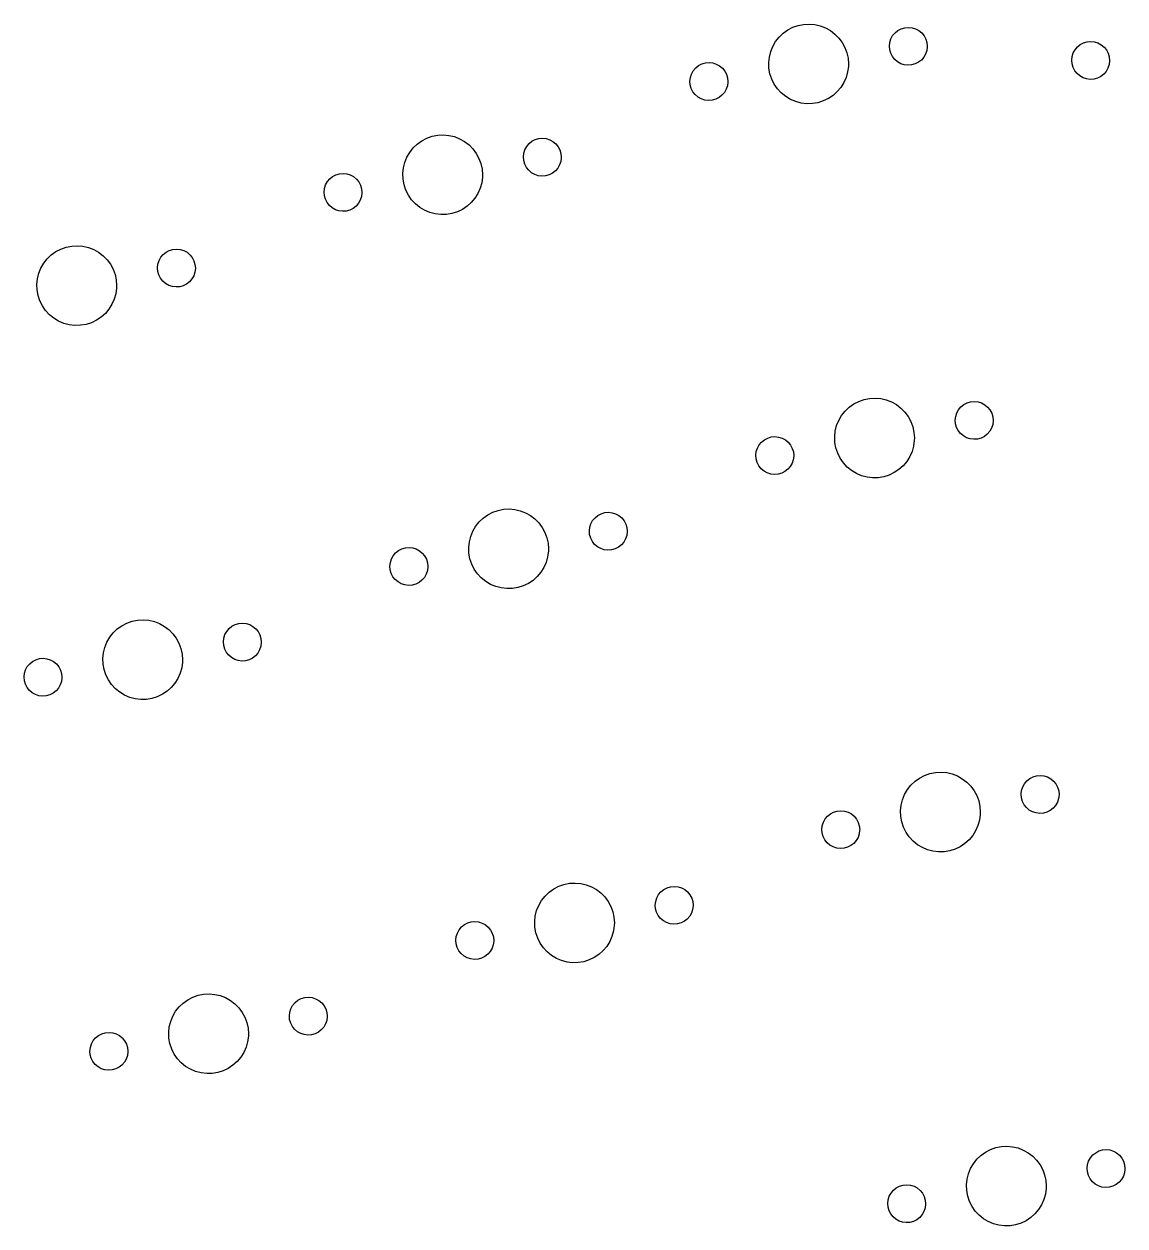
# Model space of a CAD drawing. Extents: x -68 to 324, y -171 to -29.
# Drawn here: x 204.9 to 260.2, y -106.5 to -46.2 of the extents above; entities that cross this region are included whole.
import ezdxf

# ---------------------------------------------------------------- set-up
doc = ezdxf.new("R2010")
doc.units = 0
doc.layers.add('BLACK', color=7, linetype='CONTINUOUS')

msp = doc.modelspace()

# ---------------------------------------------------------------- linework, layer by layer
at = {"layer": 'BLACK', "linetype": 'CONTINUOUS'}
for p, q in [((243.249, -46.5417), (243.5, -46.4115)), ((243.5, -46.4115), (243.767, -46.3179)), ((243.767, -46.3179), (244.044, -46.2628)), ((244.044, -46.2628), (244.326, -46.2472)), ((244.326, -46.2472), (244.607, -46.2716)), ((244.607, -46.2716), (244.882, -46.3354)), ((244.882, -46.3354), (245.146, -46.4373)), ((249.119, -46.4317), (249.304, -46.4149)), ((249.304, -46.4149), (249.488, -46.4343)), ((242.64, -47.1228), (242.815, -46.901)), ((242.815, -46.901), (243.02, -46.706)), ((243.02, -46.706), (243.249, -46.5417)), ((245.146, -46.4373), (245.392, -46.5754)), ((245.392, -46.5754), (245.617, -46.7468)), ((245.617, -46.7468), (245.815, -46.9481)), ((245.815, -46.9481), (245.983, -47.1753)), ((248.368, -47.1673), (248.424, -46.9906)), ((248.424, -46.9906), (248.513, -46.8281)), ((248.513, -46.8281), (248.632, -46.6861)), ((248.632, -46.6861), (248.777, -46.5699)), ((248.777, -46.5699), (248.941, -46.484)), ((248.941, -46.484), (249.119, -46.4317)), ((249.488, -46.4343), (249.665, -46.4891)), ((249.665, -46.4891), (249.828, -46.5773)), ((249.828, -46.5773), (249.971, -46.6955)), ((249.971, -46.6955), (250.088, -46.8391)), ((250.088, -46.8391), (250.175, -47.0028)), ((250.175, -47.0028), (250.229, -47.1803)), ((242.392, -47.629), (242.498, -47.3671)), ((242.498, -47.3671), (242.64, -47.1228)), ((245.983, -47.1753), (246.117, -47.424)), ((246.117, -47.424), (246.215, -47.689)), ((248.347, -47.3516), (248.368, -47.1673)), ((248.363, -47.5364), (248.347, -47.3516)), ((248.414, -47.7146), (248.363, -47.5364)), ((250.224, -47.5753), (250.165, -47.7513)), ((250.247, -47.3914), (250.224, -47.5753)), ((250.229, -47.1803), (250.247, -47.3649)), ((250.247, -47.3649), (250.247, -47.3914)), ((257.576, -47.6982), (257.665, -47.5357)), ((257.665, -47.5357), (257.784, -47.3937)), ((257.784, -47.3937), (257.929, -47.2775)), ((257.929, -47.2775), (258.093, -47.1916)), ((258.093, -47.1916), (258.271, -47.1392)), ((258.271, -47.1392), (258.456, -47.1224)), ((258.456, -47.1224), (258.64, -47.1418)), ((258.64, -47.1418), (258.817, -47.1966)), ((258.817, -47.1966), (258.98, -47.2848)), ((258.98, -47.2848), (259.123, -47.403)), ((259.123, -47.403), (259.24, -47.5467)), ((259.24, -47.5467), (259.327, -47.7104)), ((238.936, -48.2483), (239.114, -48.196)), ((239.114, -48.196), (239.298, -48.1792)), ((239.298, -48.1792), (239.483, -48.1985)), ((239.483, -48.1985), (239.66, -48.2534)), ((242.295, -48.1842), (242.324, -47.9031)), ((242.306, -48.4665), (242.295, -48.1842)), ((242.324, -47.9031), (242.392, -47.629)), ((246.215, -47.689), (246.274, -47.9652)), ((246.274, -47.9652), (246.294, -48.247)), ((248.499, -47.8795), (248.414, -47.7146)), ((248.614, -48.0248), (248.499, -47.8795)), ((248.755, -48.145), (248.614, -48.0248)), ((248.917, -48.2354), (248.755, -48.145)), ((249.806, -48.167), (249.641, -48.2506)), ((249.952, -48.0528), (249.806, -48.167)), ((250.073, -47.9125), (249.952, -48.0528)), ((250.165, -47.7513), (250.073, -47.9125)), ((257.499, -48.0591), (257.52, -47.8749)), ((257.515, -48.2439), (257.499, -48.0591)), ((257.52, -47.8749), (257.576, -47.6982)), ((259.327, -47.7104), (259.381, -47.8879)), ((259.399, -48.0989), (259.375, -48.2829)), ((259.381, -47.8879), (259.399, -48.0724)), ((259.399, -48.0724), (259.399, -48.0989)), ((238.362, -48.9316), (238.418, -48.7549)), ((238.418, -48.7549), (238.508, -48.5924)), ((238.508, -48.5924), (238.627, -48.4504)), ((238.627, -48.4504), (238.771, -48.3342)), ((238.771, -48.3342), (238.936, -48.2483)), ((239.66, -48.2534), (239.823, -48.3415)), ((239.823, -48.3415), (239.966, -48.4597)), ((239.966, -48.4597), (240.083, -48.6034)), ((240.083, -48.6034), (240.17, -48.7671)), ((240.17, -48.7671), (240.223, -48.9446)), ((242.357, -48.7444), (242.306, -48.4665)), ((242.447, -49.0124), (242.357, -48.7444)), ((246.253, -48.6526), (246.176, -48.9245)), ((246.29, -48.3726), (246.253, -48.6526)), ((246.294, -48.247), (246.29, -48.3726)), ((249.093, -48.2927), (248.917, -48.2354)), ((249.277, -48.3147), (249.093, -48.2927)), ((249.462, -48.3004), (249.277, -48.3147)), ((249.641, -48.2506), (249.462, -48.3004)), ((257.566, -48.4221), (257.515, -48.2439)), ((257.651, -48.587), (257.566, -48.4221)), ((257.766, -48.7323), (257.651, -48.587)), ((257.907, -48.8525), (257.766, -48.7323)), ((259.104, -48.7604), (258.958, -48.8745)), ((259.225, -48.62), (259.104, -48.7604)), ((259.317, -48.4588), (259.225, -48.62)), ((259.375, -48.2829), (259.317, -48.4588)), ((238.342, -49.1159), (238.362, -48.9316)), ((238.357, -49.3006), (238.342, -49.1159)), ((238.408, -49.4788), (238.357, -49.3006)), ((240.218, -49.3396), (240.159, -49.5155)), ((240.241, -49.1557), (240.218, -49.3396)), ((240.223, -48.9446), (240.242, -49.1291)), ((240.242, -49.1291), (240.241, -49.1557)), ((242.573, -49.2651), (242.447, -49.0124)), ((242.733, -49.4975), (242.573, -49.2651)), ((245.912, -49.4226), (245.731, -49.6388)), ((246.062, -49.1829), (245.912, -49.4226)), ((246.176, -48.9245), (246.062, -49.1829)), ((258.069, -48.9429), (257.907, -48.8525)), ((258.245, -49.0002), (258.069, -48.9429)), ((258.429, -49.0222), (258.245, -49.0002)), ((258.614, -49.008), (258.429, -49.0222)), ((258.793, -48.9581), (258.614, -49.008)), ((258.958, -48.8745), (258.793, -48.9581)), ((238.493, -49.6438), (238.408, -49.4788)), ((238.608, -49.7891), (238.493, -49.6438)), ((238.749, -49.9092), (238.608, -49.7891)), ((238.911, -49.9997), (238.749, -49.9092)), ((239.088, -50.057), (238.911, -49.9997)), ((239.635, -50.0148), (239.456, -50.0647)), ((239.801, -49.9312), (239.635, -50.0148)), ((239.947, -49.8171), (239.801, -49.9312)), ((240.068, -49.6767), (239.947, -49.8171)), ((240.159, -49.5155), (240.068, -49.6767)), ((242.925, -49.7049), (242.733, -49.4975)), ((243.144, -49.8833), (242.925, -49.7049)), ((243.386, -50.029), (243.144, -49.8833)), ((243.647, -50.1392), (243.386, -50.029)), ((245.285, -49.9843), (245.031, -50.1065)), ((245.52, -49.8273), (245.285, -49.9843)), ((245.731, -49.6388), (245.52, -49.8273)), ((239.272, -50.0789), (239.088, -50.057)), ((239.456, -50.0647), (239.272, -50.0789)), ((243.92, -50.2116), (243.647, -50.1392)), ((244.2, -50.2448), (243.92, -50.2116)), ((244.483, -50.2381), (244.2, -50.2448)), ((244.761, -50.1917), (244.483, -50.2381)), ((245.031, -50.1065), (244.761, -50.1917)), ((225.403, -51.8772), (225.68, -51.822)), ((225.68, -51.822), (225.962, -51.8065)), ((225.962, -51.8065), (226.244, -51.8309)), ((226.244, -51.8309), (226.519, -51.8947)), ((224.451, -52.4602), (224.656, -52.2652)), ((224.656, -52.2652), (224.886, -52.101)), ((224.886, -52.101), (225.136, -51.9708)), ((225.136, -51.9708), (225.403, -51.8772)), ((226.519, -51.8947), (226.782, -51.9966)), ((226.782, -51.9966), (227.029, -52.1347)), ((227.029, -52.1347), (227.253, -52.306)), ((227.253, -52.306), (227.452, -52.5074)), ((230.06, -52.5499), (230.15, -52.3874)), ((230.15, -52.3874), (230.269, -52.2454)), ((230.269, -52.2454), (230.413, -52.1292)), ((230.413, -52.1292), (230.578, -52.0433)), ((230.578, -52.0433), (230.756, -51.991)), ((230.756, -51.991), (230.94, -51.9742)), ((230.94, -51.9742), (231.125, -51.9935)), ((231.125, -51.9935), (231.302, -52.0484)), ((231.302, -52.0484), (231.465, -52.1365)), ((231.465, -52.1365), (231.608, -52.2547)), ((231.608, -52.2547), (231.725, -52.3984)), ((231.725, -52.3984), (231.812, -52.5621)), ((224.029, -53.1882), (224.135, -52.9264)), ((224.135, -52.9264), (224.277, -52.6821)), ((224.277, -52.6821), (224.451, -52.4602)), ((227.452, -52.5074), (227.619, -52.7346)), ((227.619, -52.7346), (227.754, -52.9832)), ((227.754, -52.9832), (227.851, -53.2483)), ((229.984, -52.9109), (230.004, -52.7266)), ((229.999, -53.0956), (229.984, -52.9109)), ((230.004, -52.7266), (230.06, -52.5499)), ((231.812, -52.5621), (231.865, -52.7396)), ((231.883, -52.9507), (231.86, -53.1346)), ((231.865, -52.7396), (231.884, -52.9241)), ((231.884, -52.9241), (231.883, -52.9507)), ((223.932, -53.7434), (223.961, -53.4624)), ((223.961, -53.4624), (224.029, -53.1882)), ((227.851, -53.2483), (227.911, -53.5245)), ((227.911, -53.5245), (227.931, -53.8063)), ((230.05, -53.2739), (229.999, -53.0956)), ((230.135, -53.4388), (230.05, -53.2739)), ((230.25, -53.5841), (230.135, -53.4388)), ((230.391, -53.7042), (230.25, -53.5841)), ((231.589, -53.6121), (231.443, -53.7262)), ((231.71, -53.4717), (231.589, -53.6121)), ((231.801, -53.3105), (231.71, -53.4717)), ((231.86, -53.1346), (231.801, -53.3105)), ((220.055, -54.3142), (220.144, -54.1517)), ((220.144, -54.1517), (220.263, -54.0097)), ((220.263, -54.0097), (220.408, -53.8935)), ((220.408, -53.8935), (220.572, -53.8076)), ((220.572, -53.8076), (220.75, -53.7552)), ((220.75, -53.7552), (220.935, -53.7384)), ((220.935, -53.7384), (221.119, -53.7578)), ((221.119, -53.7578), (221.296, -53.8126)), ((221.296, -53.8126), (221.459, -53.9008)), ((221.459, -53.9008), (221.602, -54.019)), ((221.602, -54.019), (221.719, -54.1627)), ((221.719, -54.1627), (221.806, -54.3264)), ((223.943, -54.0257), (223.932, -53.7434)), ((223.994, -54.3036), (223.943, -54.0257)), ((227.889, -54.2118), (227.812, -54.4837)), ((227.927, -53.9318), (227.889, -54.2118)), ((227.931, -53.8063), (227.927, -53.9318)), ((230.553, -53.7947), (230.391, -53.7042)), ((230.73, -53.852), (230.553, -53.7947)), ((230.914, -53.8739), (230.73, -53.852)), ((231.099, -53.8597), (230.914, -53.8739)), ((231.277, -53.8098), (231.099, -53.8597)), ((231.443, -53.7262), (231.277, -53.8098)), ((219.978, -54.6751), (219.999, -54.4909)), ((219.994, -54.8599), (219.978, -54.6751)), ((219.999, -54.4909), (220.055, -54.3142)), ((221.806, -54.3264), (221.86, -54.5039)), ((221.878, -54.7149), (221.854, -54.8989)), ((221.86, -54.5039), (221.878, -54.6884)), ((221.878, -54.6884), (221.878, -54.7149)), ((224.083, -54.5716), (223.994, -54.3036)), ((224.209, -54.8243), (224.083, -54.5716)), ((224.37, -55.0568), (224.209, -54.8243)), ((227.698, -54.7421), (227.549, -54.9818)), ((227.812, -54.4837), (227.698, -54.7421)), ((220.045, -55.0381), (219.994, -54.8599)), ((220.129, -55.203), (220.045, -55.0381)), ((220.245, -55.3483), (220.129, -55.203)), ((220.386, -55.4685), (220.245, -55.3483)), ((221.583, -55.3764), (221.437, -55.4905)), ((221.704, -55.236), (221.583, -55.3764)), ((221.796, -55.0748), (221.704, -55.236)), ((221.854, -54.8989), (221.796, -55.0748)), ((224.562, -55.2642), (224.37, -55.0568)), ((224.781, -55.4426), (224.562, -55.2642)), ((225.023, -55.5883), (224.781, -55.4426)), ((227.157, -55.3866), (226.922, -55.5435)), ((227.367, -55.1981), (227.157, -55.3866)), ((227.549, -54.9818), (227.367, -55.1981)), ((220.548, -55.5589), (220.386, -55.4685)), ((220.724, -55.6162), (220.548, -55.5589)), ((220.908, -55.6382), (220.724, -55.6162)), ((221.093, -55.624), (220.908, -55.6382)), ((221.271, -55.5741), (221.093, -55.624)), ((221.437, -55.4905), (221.271, -55.5741)), ((225.283, -55.6984), (225.023, -55.5883)), ((225.556, -55.7708), (225.283, -55.6984)), ((225.837, -55.804), (225.556, -55.7708)), ((226.119, -55.7974), (225.837, -55.804)), ((226.398, -55.751), (226.119, -55.7974)), ((226.667, -55.6658), (226.398, -55.751)), ((226.922, -55.5435), (226.667, -55.6658)), ((206.088, -58.0195), (206.292, -57.8245)), ((206.292, -57.8245), (206.522, -57.6603)), ((206.522, -57.6603), (206.773, -57.53)), ((206.773, -57.53), (207.039, -57.4364)), ((207.039, -57.4364), (207.316, -57.3813)), ((207.316, -57.3813), (207.599, -57.3658)), ((207.599, -57.3658), (207.88, -57.3902)), ((207.88, -57.3902), (208.155, -57.4539)), ((208.155, -57.4539), (208.419, -57.5559)), ((208.419, -57.5559), (208.665, -57.6939)), ((208.665, -57.6939), (208.89, -57.8653)), ((208.89, -57.8653), (209.088, -58.0666)), ((211.786, -57.9467), (211.905, -57.8047)), ((211.905, -57.8047), (212.05, -57.6885)), ((212.05, -57.6885), (212.214, -57.6026)), ((212.214, -57.6026), (212.392, -57.5502)), ((212.392, -57.5502), (212.577, -57.5334)), ((212.577, -57.5334), (212.761, -57.5528)), ((212.761, -57.5528), (212.938, -57.6076)), ((212.938, -57.6076), (213.101, -57.6958)), ((213.101, -57.6958), (213.244, -57.814)), ((213.244, -57.814), (213.361, -57.9577)), ((205.771, -58.4857), (205.913, -58.2414)), ((205.913, -58.2414), (206.088, -58.0195)), ((209.088, -58.0666), (209.256, -58.2939)), ((209.256, -58.2939), (209.39, -58.5425)), ((211.62, -58.4701), (211.641, -58.2859)), ((211.636, -58.6549), (211.62, -58.4701)), ((211.641, -58.2859), (211.697, -58.1092)), ((211.697, -58.1092), (211.786, -57.9467)), ((213.361, -57.9577), (213.448, -58.1214)), ((213.448, -58.1214), (213.502, -58.2989)), ((213.502, -58.2989), (213.52, -58.4834)), ((205.568, -59.3027), (205.597, -59.0217)), ((205.597, -59.0217), (205.665, -58.7475)), ((205.665, -58.7475), (205.771, -58.4857)), ((209.39, -58.5425), (209.488, -58.8076)), ((209.488, -58.8076), (209.547, -59.0837)), ((211.687, -58.8331), (211.636, -58.6549)), ((211.771, -58.998), (211.687, -58.8331)), ((211.887, -59.1433), (211.771, -58.998)), ((213.346, -59.031), (213.225, -59.1714)), ((213.438, -58.8698), (213.346, -59.031)), ((213.496, -58.6939), (213.438, -58.8698)), ((213.52, -58.5099), (213.496, -58.6939)), ((213.52, -58.4834), (213.52, -58.5099)), ((205.579, -59.585), (205.568, -59.3027)), ((205.63, -59.8629), (205.579, -59.585)), ((209.563, -59.4911), (209.526, -59.7711)), ((209.547, -59.0837), (209.567, -59.3655)), ((209.567, -59.3655), (209.563, -59.4911)), ((212.028, -59.2635), (211.887, -59.1433)), ((212.19, -59.3539), (212.028, -59.2635)), ((212.366, -59.4112), (212.19, -59.3539)), ((212.55, -59.4332), (212.366, -59.4112)), ((212.735, -59.419), (212.55, -59.4332)), ((212.913, -59.3691), (212.735, -59.419)), ((213.079, -59.2855), (212.913, -59.3691)), ((213.225, -59.1714), (213.079, -59.2855)), ((205.719, -60.1309), (205.63, -59.8629)), ((205.846, -60.3836), (205.719, -60.1309)), ((209.449, -60.043), (209.335, -60.3014)), ((209.526, -59.7711), (209.449, -60.043)), ((206.006, -60.616), (205.846, -60.3836)), ((206.198, -60.8235), (206.006, -60.616)), ((206.417, -61.0018), (206.198, -60.8235)), ((209.003, -60.7574), (208.793, -60.9458)), ((209.185, -60.5411), (209.003, -60.7574)), ((209.335, -60.3014), (209.185, -60.5411)), ((206.659, -61.1475), (206.417, -61.0018)), ((206.919, -61.2577), (206.659, -61.1475)), ((207.192, -61.3301), (206.919, -61.2577)), ((207.473, -61.3633), (207.192, -61.3301)), ((207.755, -61.3567), (207.473, -61.3633)), ((208.034, -61.3103), (207.755, -61.3567)), ((208.303, -61.2251), (208.034, -61.3103)), ((208.558, -61.1028), (208.303, -61.2251)), ((208.793, -60.9458), (208.558, -61.1028)), ((246.808, -65.1721), (247.075, -65.0785)), ((247.075, -65.0785), (247.352, -65.0234)), ((247.352, -65.0234), (247.634, -65.0078)), ((247.634, -65.0078), (247.915, -65.0322)), ((247.915, -65.0322), (248.19, -65.096)), ((248.19, -65.096), (248.454, -65.1979)), ((245.948, -65.8834), (246.123, -65.6616)), ((246.123, -65.6616), (246.328, -65.4666)), ((246.328, -65.4666), (246.557, -65.3023)), ((246.557, -65.3023), (246.808, -65.1721)), ((248.454, -65.1979), (248.7, -65.336)), ((248.7, -65.336), (248.925, -65.5074)), ((248.925, -65.5074), (249.123, -65.7087)), ((251.732, -65.7512), (251.821, -65.5887)), ((251.821, -65.5887), (251.94, -65.4467)), ((251.94, -65.4467), (252.085, -65.3305)), ((252.085, -65.3305), (252.249, -65.2446)), ((252.249, -65.2446), (252.427, -65.1923)), ((252.427, -65.1923), (252.612, -65.1755)), ((252.612, -65.1755), (252.796, -65.1949)), ((252.796, -65.1949), (252.973, -65.2497)), ((252.973, -65.2497), (253.136, -65.3379)), ((253.136, -65.3379), (253.279, -65.456)), ((253.279, -65.456), (253.396, -65.5997)), ((253.396, -65.5997), (253.483, -65.7634)), ((245.7, -66.3896), (245.806, -66.1277)), ((245.806, -66.1277), (245.948, -65.8834)), ((249.123, -65.7087), (249.291, -65.9359)), ((249.291, -65.9359), (249.425, -66.1846)), ((249.425, -66.1846), (249.523, -66.4496)), ((251.655, -66.1122), (251.676, -65.9279)), ((251.671, -66.2969), (251.655, -66.1122)), ((251.722, -66.4752), (251.671, -66.2969)), ((251.676, -65.9279), (251.732, -65.7512)), ((253.483, -65.7634), (253.537, -65.9409)), ((253.555, -66.152), (253.532, -66.3359)), ((253.537, -65.9409), (253.555, -66.1255)), ((253.555, -66.1255), (253.555, -66.152)), ((245.603, -66.9448), (245.632, -66.6637)), ((245.632, -66.6637), (245.7, -66.3896)), ((249.523, -66.4496), (249.582, -66.7258)), ((249.582, -66.7258), (249.602, -67.0076)), ((251.807, -66.6401), (251.722, -66.4752)), ((251.922, -66.7854), (251.807, -66.6401)), ((252.063, -66.9055), (251.922, -66.7854)), ((252.225, -66.996), (252.063, -66.9055)), ((253.26, -66.8134), (253.114, -66.9276)), ((253.381, -66.6731), (253.26, -66.8134)), ((253.473, -66.5119), (253.381, -66.6731)), ((253.532, -66.3359), (253.473, -66.5119)), ((241.726, -67.5155), (241.816, -67.353)), ((241.816, -67.353), (241.935, -67.211)), ((241.935, -67.211), (242.079, -67.0948)), ((242.079, -67.0948), (242.244, -67.0089)), ((242.244, -67.0089), (242.422, -66.9565)), ((242.422, -66.9565), (242.606, -66.9397)), ((242.606, -66.9397), (242.791, -66.9591)), ((242.791, -66.9591), (242.968, -67.0139)), ((242.968, -67.0139), (243.131, -67.1021)), ((243.131, -67.1021), (243.274, -67.2203)), ((243.274, -67.2203), (243.391, -67.364)), ((243.391, -67.364), (243.478, -67.5277)), ((245.614, -67.2271), (245.603, -66.9448)), ((245.665, -67.505), (245.614, -67.2271)), ((245.755, -67.773), (245.665, -67.505)), ((249.561, -67.4132), (249.484, -67.6851)), ((249.598, -67.1332), (249.561, -67.4132)), ((249.602, -67.0076), (249.598, -67.1332)), ((252.401, -67.0533), (252.225, -66.996)), ((252.585, -67.0752), (252.401, -67.0533)), ((252.77, -67.061), (252.585, -67.0752)), ((252.949, -67.0112), (252.77, -67.061)), ((253.114, -66.9276), (252.949, -67.0112)), ((241.65, -67.8765), (241.67, -67.6922)), ((241.665, -68.0612), (241.65, -67.8765)), ((241.716, -68.2394), (241.665, -68.0612)), ((241.67, -67.6922), (241.726, -67.5155)), ((243.526, -68.1002), (243.467, -68.2761)), ((243.478, -67.5277), (243.531, -67.7052)), ((243.549, -67.9162), (243.526, -68.1002)), ((243.531, -67.7052), (243.55, -67.8897)), ((243.55, -67.8897), (243.549, -67.9162)), ((245.881, -68.0257), (245.755, -67.773)), ((246.041, -68.2581), (245.881, -68.0257)), ((249.37, -67.9434), (249.22, -68.1832)), ((249.484, -67.6851), (249.37, -67.9434)), ((241.801, -68.4043), (241.716, -68.2394)), ((241.916, -68.5496), (241.801, -68.4043)), ((242.057, -68.6698), (241.916, -68.5496)), ((242.219, -68.7603), (242.057, -68.6698)), ((243.109, -68.6918), (242.943, -68.7754)), ((243.255, -68.5777), (243.109, -68.6918)), ((243.376, -68.4373), (243.255, -68.5777)), ((243.467, -68.2761), (243.376, -68.4373)), ((246.233, -68.4655), (246.041, -68.2581)), ((246.452, -68.6439), (246.233, -68.4655)), ((246.694, -68.7896), (246.452, -68.6439)), ((248.828, -68.5879), (248.593, -68.7448)), ((249.039, -68.3994), (248.828, -68.5879)), ((249.22, -68.1832), (249.039, -68.3994)), ((242.396, -68.8176), (242.219, -68.7603)), ((242.58, -68.8395), (242.396, -68.8176)), ((242.764, -68.8253), (242.58, -68.8395)), ((242.943, -68.7754), (242.764, -68.8253)), ((246.955, -68.8998), (246.694, -68.7896)), ((247.228, -68.9722), (246.955, -68.8998)), ((247.508, -69.0054), (247.228, -68.9722)), ((247.791, -68.9987), (247.508, -69.0054)), ((248.069, -68.9523), (247.791, -68.9987)), ((248.339, -68.8671), (248.069, -68.9523)), ((248.593, -68.7448), (248.339, -68.8671)), ((227.759, -71.2208), (227.964, -71.0258)), ((227.964, -71.0258), (228.194, -70.8616)), ((228.194, -70.8616), (228.444, -70.7313)), ((228.444, -70.7313), (228.711, -70.6377)), ((228.711, -70.6377), (228.988, -70.5826)), ((228.988, -70.5826), (229.27, -70.5671)), ((229.27, -70.5671), (229.552, -70.5915)), ((229.552, -70.5915), (229.827, -70.6553)), ((229.827, -70.6553), (230.09, -70.7572)), ((230.09, -70.7572), (230.337, -70.8952)), ((230.337, -70.8952), (230.561, -71.0666)), ((230.561, -71.0666), (230.76, -71.268)), ((233.458, -71.148), (233.577, -71.006)), ((233.577, -71.006), (233.721, -70.8898)), ((233.721, -70.8898), (233.886, -70.8039)), ((233.886, -70.8039), (234.064, -70.7515)), ((234.064, -70.7515), (234.248, -70.7347)), ((234.248, -70.7347), (234.433, -70.7541)), ((234.433, -70.7541), (234.61, -70.8089)), ((234.61, -70.8089), (234.773, -70.8971)), ((234.773, -70.8971), (234.916, -71.0153)), ((234.916, -71.0153), (235.033, -71.159)), ((227.337, -71.9488), (227.443, -71.687)), ((227.443, -71.687), (227.585, -71.4427)), ((227.585, -71.4427), (227.759, -71.2208)), ((230.76, -71.268), (230.927, -71.4952)), ((230.927, -71.4952), (231.062, -71.7438)), ((233.292, -71.6715), (233.312, -71.4872)), ((233.307, -71.8562), (233.292, -71.6715)), ((233.312, -71.4872), (233.368, -71.3105)), ((233.368, -71.3105), (233.458, -71.148)), ((235.033, -71.159), (235.12, -71.3227)), ((235.12, -71.3227), (235.173, -71.5002)), ((235.191, -71.7112), (235.168, -71.8952)), ((235.173, -71.5002), (235.192, -71.6847)), ((235.192, -71.6847), (235.191, -71.7112)), ((227.24, -72.504), (227.269, -72.223)), ((227.269, -72.223), (227.337, -71.9488)), ((231.062, -71.7438), (231.159, -72.0089)), ((231.159, -72.0089), (231.219, -72.2851)), ((231.219, -72.2851), (231.239, -72.5669)), ((233.358, -72.0344), (233.307, -71.8562)), ((233.443, -72.1993), (233.358, -72.0344)), ((233.558, -72.3446), (233.443, -72.1993)), ((235.018, -72.2323), (234.897, -72.3727)), ((235.109, -72.0711), (235.018, -72.2323)), ((235.168, -71.8952), (235.109, -72.0711)), ((223.363, -73.0747), (223.452, -72.9123)), ((223.452, -72.9123), (223.571, -72.7702)), ((223.571, -72.7702), (223.716, -72.6541)), ((223.716, -72.6541), (223.88, -72.5682)), ((223.88, -72.5682), (224.058, -72.5158)), ((224.058, -72.5158), (224.243, -72.499)), ((224.243, -72.499), (224.427, -72.5184)), ((224.427, -72.5184), (224.604, -72.5732)), ((224.604, -72.5732), (224.767, -72.6614)), ((224.767, -72.6614), (224.91, -72.7796)), ((224.91, -72.7796), (225.027, -72.9233)), ((225.027, -72.9233), (225.114, -73.087)), ((227.251, -72.7863), (227.24, -72.504)), ((227.302, -73.0642), (227.251, -72.7863)), ((231.235, -72.6924), (231.197, -72.9724)), ((231.239, -72.5669), (231.235, -72.6924)), ((233.699, -72.4648), (233.558, -72.3446)), ((233.861, -72.5553), (233.699, -72.4648)), ((234.038, -72.6126), (233.861, -72.5553)), ((234.222, -72.6345), (234.038, -72.6126)), ((234.407, -72.6203), (234.222, -72.6345)), ((234.585, -72.5704), (234.407, -72.6203)), ((234.751, -72.4868), (234.585, -72.5704)), ((234.897, -72.3727), (234.751, -72.4868)), ((223.286, -73.4357), (223.307, -73.2515)), ((223.302, -73.6205), (223.286, -73.4357)), ((223.307, -73.2515), (223.363, -73.0747)), ((225.114, -73.087), (225.168, -73.2645)), ((225.186, -73.4755), (225.162, -73.6595)), ((225.168, -73.2645), (225.186, -73.449)), ((225.186, -73.449), (225.186, -73.4755)), ((227.391, -73.3322), (227.302, -73.0642)), ((227.517, -73.5849), (227.391, -73.3322)), ((231.006, -73.5027), (230.857, -73.7424)), ((231.12, -73.2443), (231.006, -73.5027)), ((231.197, -72.9724), (231.12, -73.2443)), ((223.353, -73.7987), (223.302, -73.6205)), ((223.437, -73.9636), (223.353, -73.7987)), ((223.553, -74.1089), (223.437, -73.9636)), ((223.694, -74.2291), (223.553, -74.1089)), ((224.891, -74.1369), (224.745, -74.2511)), ((225.012, -73.9966), (224.891, -74.1369)), ((225.104, -73.8354), (225.012, -73.9966)), ((225.162, -73.6595), (225.104, -73.8354)), ((227.678, -73.8173), (227.517, -73.5849)), ((227.87, -74.0248), (227.678, -73.8173)), ((228.089, -74.2032), (227.87, -74.0248)), ((230.675, -73.9587), (230.465, -74.1472)), ((230.857, -73.7424), (230.675, -73.9587)), ((223.856, -74.3195), (223.694, -74.2291)), ((224.032, -74.3768), (223.856, -74.3195)), ((224.216, -74.3988), (224.032, -74.3768)), ((224.401, -74.3846), (224.216, -74.3988)), ((224.579, -74.3347), (224.401, -74.3846)), ((224.745, -74.2511), (224.579, -74.3347)), ((228.331, -74.3489), (228.089, -74.2032)), ((228.591, -74.459), (228.331, -74.3489)), ((228.864, -74.5314), (228.591, -74.459)), ((229.145, -74.5646), (228.864, -74.5314)), ((229.427, -74.558), (229.145, -74.5646)), ((229.706, -74.5116), (229.427, -74.558)), ((229.975, -74.4264), (229.706, -74.5116)), ((230.23, -74.3041), (229.975, -74.4264)), ((230.465, -74.1472), (230.23, -74.3041)), ((209.6, -76.5851), (209.83, -76.4208)), ((209.83, -76.4208), (210.081, -76.2906)), ((210.081, -76.2906), (210.347, -76.197)), ((210.347, -76.197), (210.624, -76.1419)), ((210.624, -76.1419), (210.907, -76.1264)), ((210.907, -76.1264), (211.188, -76.1507)), ((211.188, -76.1507), (211.463, -76.2145)), ((211.463, -76.2145), (211.727, -76.3165)), ((211.727, -76.3165), (211.973, -76.4545)), ((211.973, -76.4545), (212.198, -76.6259)), ((215.213, -76.5652), (215.358, -76.4491)), ((215.358, -76.4491), (215.522, -76.3632)), ((215.522, -76.3632), (215.7, -76.3108)), ((215.7, -76.3108), (215.885, -76.294)), ((215.885, -76.294), (216.069, -76.3134)), ((216.069, -76.3134), (216.246, -76.3682)), ((216.246, -76.3682), (216.409, -76.4564)), ((216.409, -76.4564), (216.552, -76.5746)), ((209.079, -77.2462), (209.221, -77.002)), ((209.221, -77.002), (209.396, -76.7801)), ((209.396, -76.7801), (209.6, -76.5851)), ((212.198, -76.6259), (212.396, -76.8272)), ((212.396, -76.8272), (212.564, -77.0545)), ((212.564, -77.0545), (212.698, -77.3031)), ((214.928, -77.2307), (214.949, -77.0465)), ((214.949, -77.0465), (215.005, -76.8697)), ((215.005, -76.8697), (215.094, -76.7073)), ((215.094, -76.7073), (215.213, -76.5652)), ((216.552, -76.5746), (216.669, -76.7183)), ((216.669, -76.7183), (216.756, -76.882)), ((216.756, -76.882), (216.81, -77.0595)), ((216.81, -77.0595), (216.828, -77.244)), ((208.905, -77.7823), (208.973, -77.5081)), ((208.973, -77.5081), (209.079, -77.2462)), ((212.698, -77.3031), (212.796, -77.5681)), ((212.796, -77.5681), (212.855, -77.8443)), ((214.944, -77.4155), (214.928, -77.2307)), ((214.995, -77.5937), (214.944, -77.4155)), ((215.079, -77.7586), (214.995, -77.5937)), ((215.195, -77.9039), (215.079, -77.7586)), ((216.746, -77.6304), (216.654, -77.7916)), ((216.804, -77.4545), (216.746, -77.6304)), ((216.828, -77.2705), (216.804, -77.4545)), ((216.828, -77.244), (216.828, -77.2705)), ((205.088, -78.4715), (205.208, -78.3295)), ((205.208, -78.3295), (205.352, -78.2133)), ((205.352, -78.2133), (205.516, -78.1274)), ((205.516, -78.1274), (205.694, -78.0751)), ((205.694, -78.0751), (205.879, -78.0583)), ((205.879, -78.0583), (206.063, -78.0777)), ((206.063, -78.0777), (206.24, -78.1325)), ((206.24, -78.1325), (206.404, -78.2207)), ((206.404, -78.2207), (206.546, -78.3389)), ((206.546, -78.3389), (206.664, -78.4825)), ((208.876, -78.0633), (208.905, -77.7823)), ((208.887, -78.3456), (208.876, -78.0633)), ((208.938, -78.6235), (208.887, -78.3456)), ((212.871, -78.2517), (212.834, -78.5317)), ((212.855, -77.8443), (212.875, -78.1261)), ((212.875, -78.1261), (212.871, -78.2517)), ((215.336, -78.0241), (215.195, -77.9039)), ((215.498, -78.1145), (215.336, -78.0241)), ((215.674, -78.1718), (215.498, -78.1145)), ((215.858, -78.1938), (215.674, -78.1718)), ((216.043, -78.1796), (215.858, -78.1938)), ((216.221, -78.1297), (216.043, -78.1796)), ((216.387, -78.0461), (216.221, -78.1297)), ((216.533, -77.932), (216.387, -78.0461)), ((216.654, -77.7916), (216.533, -77.932)), ((204.922, -78.995), (204.943, -78.8107)), ((204.943, -78.8107), (204.999, -78.634)), ((204.999, -78.634), (205.088, -78.4715)), ((206.664, -78.4825), (206.751, -78.6462)), ((206.751, -78.6462), (206.804, -78.8237)), ((206.804, -78.8237), (206.822, -79.0083)), ((209.027, -78.8915), (208.938, -78.6235)), ((209.154, -79.1442), (209.027, -78.8915)), ((212.757, -78.8036), (212.643, -79.062)), ((212.834, -78.5317), (212.757, -78.8036)), ((204.938, -79.1797), (204.922, -78.995)), ((204.989, -79.358), (204.938, -79.1797)), ((205.074, -79.5229), (204.989, -79.358)), ((205.189, -79.6682), (205.074, -79.5229)), ((206.649, -79.5559), (206.527, -79.6962)), ((206.74, -79.3947), (206.649, -79.5559)), ((206.799, -79.2187), (206.74, -79.3947)), ((206.822, -79.0348), (206.799, -79.2187)), ((206.822, -79.0083), (206.822, -79.0348)), ((209.314, -79.3766), (209.154, -79.1442)), ((209.506, -79.5841), (209.314, -79.3766)), ((212.311, -79.5179), (212.101, -79.7064)), ((212.493, -79.3017), (212.311, -79.5179)), ((212.643, -79.062), (212.493, -79.3017)), ((205.33, -79.7883), (205.189, -79.6682)), ((205.492, -79.8788), (205.33, -79.7883)), ((205.668, -79.9361), (205.492, -79.8788)), ((205.852, -79.958), (205.668, -79.9361)), ((206.037, -79.9438), (205.852, -79.958)), ((206.216, -79.894), (206.037, -79.9438)), ((206.381, -79.8104), (206.216, -79.894)), ((206.527, -79.6962), (206.381, -79.8104)), ((209.725, -79.7624), (209.506, -79.5841)), ((209.967, -79.9081), (209.725, -79.7624)), ((210.227, -80.0183), (209.967, -79.9081)), ((210.5, -80.0907), (210.227, -80.0183)), ((210.781, -80.1239), (210.5, -80.0907)), ((211.063, -80.1172), (210.781, -80.1239)), ((211.342, -80.0709), (211.063, -80.1172)), ((211.611, -79.9857), (211.342, -80.0709)), ((211.866, -79.8634), (211.611, -79.9857)), ((212.101, -79.7064), (211.866, -79.8634)), ((250.383, -83.8391), (250.66, -83.7839)), ((250.66, -83.7839), (250.942, -83.7684)), ((250.942, -83.7684), (251.223, -83.7928)), ((249.431, -84.4221), (249.635, -84.2271)), ((249.635, -84.2271), (249.865, -84.0629)), ((249.865, -84.0629), (250.116, -83.9327)), ((250.116, -83.9327), (250.383, -83.8391)), ((251.223, -83.7928), (251.498, -83.8566)), ((251.498, -83.8566), (251.762, -83.9585)), ((251.762, -83.9585), (252.008, -84.0966)), ((252.008, -84.0966), (252.233, -84.268)), ((252.233, -84.268), (252.431, -84.4693)), ((255.04, -84.5118), (255.129, -84.3493)), ((255.129, -84.3493), (255.248, -84.2073)), ((255.248, -84.2073), (255.393, -84.0911)), ((255.393, -84.0911), (255.557, -84.0052)), ((255.557, -84.0052), (255.735, -83.9529)), ((255.735, -83.9529), (255.92, -83.9361)), ((255.92, -83.9361), (256.104, -83.9554)), ((256.104, -83.9554), (256.281, -84.0103)), ((256.281, -84.0103), (256.444, -84.0985)), ((256.444, -84.0985), (256.587, -84.2166)), ((256.587, -84.2166), (256.704, -84.3603)), ((256.704, -84.3603), (256.791, -84.524)), ((249.008, -85.1501), (249.114, -84.8883)), ((249.114, -84.8883), (249.256, -84.644)), ((249.256, -84.644), (249.431, -84.4221)), ((252.431, -84.4693), (252.599, -84.6965)), ((252.599, -84.6965), (252.733, -84.9451)), ((252.733, -84.9451), (252.831, -85.2102)), ((254.963, -84.8728), (254.984, -84.6885)), ((254.979, -85.0575), (254.963, -84.8728)), ((254.984, -84.6885), (255.04, -84.5118)), ((256.791, -84.524), (256.845, -84.7015)), ((256.863, -84.9126), (256.84, -85.0965)), ((256.845, -84.7015), (256.863, -84.886)), ((256.863, -84.886), (256.863, -84.9126)), ((248.911, -85.7054), (248.94, -85.4243)), ((248.94, -85.4243), (249.008, -85.1501)), ((252.831, -85.2102), (252.89, -85.4864)), ((252.89, -85.4864), (252.91, -85.7682)), ((255.03, -85.2358), (254.979, -85.0575)), ((255.115, -85.4007), (255.03, -85.2358)), ((255.23, -85.546), (255.115, -85.4007)), ((255.371, -85.6661), (255.23, -85.546)), ((256.568, -85.574), (256.422, -85.6882)), ((256.689, -85.4337), (256.568, -85.574)), ((256.781, -85.2724), (256.689, -85.4337)), ((256.84, -85.0965), (256.781, -85.2724)), ((245.034, -86.2761), (245.124, -86.1136)), ((245.124, -86.1136), (245.243, -85.9716)), ((245.243, -85.9716), (245.387, -85.8554)), ((245.387, -85.8554), (245.552, -85.7695)), ((245.552, -85.7695), (245.73, -85.7171)), ((245.73, -85.7171), (245.914, -85.7003)), ((245.914, -85.7003), (246.099, -85.7197)), ((246.099, -85.7197), (246.276, -85.7745)), ((246.276, -85.7745), (246.439, -85.8627)), ((246.439, -85.8627), (246.582, -85.9809)), ((246.582, -85.9809), (246.699, -86.1246)), ((246.699, -86.1246), (246.786, -86.2883)), ((248.922, -85.9876), (248.911, -85.7054)), ((248.973, -86.2656), (248.922, -85.9876)), ((252.869, -86.1737), (252.792, -86.4456)), ((252.906, -85.8938), (252.869, -86.1737)), ((252.91, -85.7682), (252.906, -85.8938)), ((255.533, -85.7566), (255.371, -85.6661)), ((255.709, -85.8139), (255.533, -85.7566)), ((255.893, -85.8358), (255.709, -85.8139)), ((256.078, -85.8216), (255.893, -85.8358)), ((256.257, -85.7717), (256.078, -85.8216)), ((256.422, -85.6882), (256.257, -85.7717)), ((244.958, -86.637), (244.978, -86.4528)), ((244.973, -86.8218), (244.958, -86.637)), ((244.978, -86.4528), (245.034, -86.2761)), ((246.786, -86.2883), (246.839, -86.4658)), ((246.857, -86.6768), (246.834, -86.8608)), ((246.839, -86.4658), (246.858, -86.6503)), ((246.858, -86.6503), (246.857, -86.6768)), ((249.063, -86.5335), (248.973, -86.2656)), ((249.189, -86.7863), (249.063, -86.5335)), ((249.349, -87.0187), (249.189, -86.7863)), ((252.678, -86.704), (252.528, -86.9437)), ((252.792, -86.4456), (252.678, -86.704)), ((245.024, -87), (244.973, -86.8218)), ((245.109, -87.1649), (245.024, -87)), ((245.224, -87.3102), (245.109, -87.1649)), ((245.365, -87.4304), (245.224, -87.3102)), ((246.563, -87.3383), (246.417, -87.4524)), ((246.684, -87.1979), (246.563, -87.3383)), ((246.775, -87.0367), (246.684, -87.1979)), ((246.834, -86.8608), (246.775, -87.0367)), ((249.541, -87.2261), (249.349, -87.0187)), ((249.76, -87.4045), (249.541, -87.2261)), ((250.002, -87.5502), (249.76, -87.4045)), ((252.136, -87.3485), (251.901, -87.5054)), ((252.347, -87.16), (252.136, -87.3485)), ((252.528, -86.9437), (252.347, -87.16)), ((245.527, -87.5209), (245.365, -87.4304)), ((245.704, -87.5781), (245.527, -87.5209)), ((245.888, -87.6001), (245.704, -87.5781)), ((246.072, -87.5859), (245.888, -87.6001)), ((246.251, -87.536), (246.072, -87.5859)), ((246.417, -87.4524), (246.251, -87.536)), ((250.263, -87.6603), (250.002, -87.5502)), ((250.536, -87.7327), (250.263, -87.6603)), ((250.816, -87.766), (250.536, -87.7327)), ((251.099, -87.7593), (250.816, -87.766)), ((251.377, -87.7129), (251.099, -87.7593)), ((251.647, -87.6277), (251.377, -87.7129)), ((251.901, -87.5054), (251.647, -87.6277)), ((231.067, -89.9814), (231.272, -89.7864)), ((231.272, -89.7864), (231.502, -89.6222)), ((231.502, -89.6222), (231.752, -89.4919)), ((231.752, -89.4919), (232.019, -89.3983)), ((232.019, -89.3983), (232.296, -89.3432)), ((232.296, -89.3432), (232.578, -89.3277)), ((232.578, -89.3277), (232.86, -89.3521)), ((232.86, -89.3521), (233.135, -89.4159)), ((233.135, -89.4159), (233.398, -89.5178)), ((233.398, -89.5178), (233.645, -89.6558)), ((233.645, -89.6558), (233.869, -89.8272)), ((236.766, -89.9086), (236.885, -89.7666)), ((236.885, -89.7666), (237.029, -89.6504)), ((237.029, -89.6504), (237.194, -89.5645)), ((237.194, -89.5645), (237.372, -89.5121)), ((237.372, -89.5121), (237.556, -89.4953)), ((237.556, -89.4953), (237.741, -89.5147)), ((237.741, -89.5147), (237.918, -89.5695)), ((237.918, -89.5695), (238.081, -89.6577)), ((238.081, -89.6577), (238.224, -89.7759)), ((238.224, -89.7759), (238.341, -89.9196)), ((230.751, -90.4476), (230.893, -90.2033)), ((230.893, -90.2033), (231.067, -89.9814)), ((233.869, -89.8272), (234.068, -90.0285)), ((234.068, -90.0285), (234.235, -90.2558)), ((234.235, -90.2558), (234.37, -90.5044)), ((236.6, -90.432), (236.62, -90.2478)), ((236.62, -90.2478), (236.676, -90.0711)), ((236.676, -90.0711), (236.766, -89.9086)), ((238.341, -89.9196), (238.428, -90.0833)), ((238.428, -90.0833), (238.481, -90.2608)), ((238.481, -90.2608), (238.5, -90.4453)), ((230.548, -91.2646), (230.576, -90.9836)), ((230.576, -90.9836), (230.645, -90.7094)), ((230.645, -90.7094), (230.751, -90.4476)), ((234.37, -90.5044), (234.467, -90.7695)), ((234.467, -90.7695), (234.527, -91.0456)), ((236.615, -90.6168), (236.6, -90.432)), ((236.666, -90.795), (236.615, -90.6168)), ((236.751, -90.9599), (236.666, -90.795)), ((236.866, -91.1052), (236.751, -90.9599)), ((238.326, -90.9929), (238.205, -91.1333)), ((238.417, -90.8317), (238.326, -90.9929)), ((238.476, -90.6558), (238.417, -90.8317)), ((238.499, -90.4718), (238.476, -90.6558)), ((238.5, -90.4453), (238.499, -90.4718)), ((226.76, -91.6729), (226.879, -91.5308)), ((226.879, -91.5308), (227.024, -91.4146)), ((227.024, -91.4146), (227.188, -91.3287)), ((227.188, -91.3287), (227.366, -91.2764)), ((227.366, -91.2764), (227.551, -91.2596)), ((227.551, -91.2596), (227.735, -91.279)), ((227.735, -91.279), (227.912, -91.3338)), ((227.912, -91.3338), (228.075, -91.422)), ((228.075, -91.422), (228.218, -91.5402)), ((228.218, -91.5402), (228.335, -91.6839)), ((230.559, -91.5469), (230.548, -91.2646)), ((230.61, -91.8248), (230.559, -91.5469)), ((234.543, -91.453), (234.505, -91.733)), ((234.527, -91.0456), (234.547, -91.3274)), ((234.547, -91.3274), (234.543, -91.453)), ((237.007, -91.2254), (236.866, -91.1052)), ((237.169, -91.3159), (237.007, -91.2254)), ((237.346, -91.3731), (237.169, -91.3159)), ((237.53, -91.3951), (237.346, -91.3731)), ((237.715, -91.3809), (237.53, -91.3951)), ((237.893, -91.331), (237.715, -91.3809)), ((238.059, -91.2474), (237.893, -91.331)), ((238.205, -91.1333), (238.059, -91.2474)), ((226.594, -92.1963), (226.615, -92.0121)), ((226.61, -92.3811), (226.594, -92.1963)), ((226.615, -92.0121), (226.671, -91.8353)), ((226.671, -91.8353), (226.76, -91.6729)), ((228.335, -91.6839), (228.422, -91.8476)), ((228.422, -91.8476), (228.476, -92.0251)), ((228.476, -92.0251), (228.494, -92.2096)), ((228.494, -92.2096), (228.494, -92.2361)), ((230.699, -92.0928), (230.61, -91.8248)), ((230.825, -92.3455), (230.699, -92.0928)), ((234.428, -92.0049), (234.314, -92.2633)), ((234.505, -91.733), (234.428, -92.0049)), ((226.661, -92.5593), (226.61, -92.3811)), ((226.745, -92.7242), (226.661, -92.5593)), ((226.861, -92.8695), (226.745, -92.7242)), ((228.32, -92.7572), (228.199, -92.8975)), ((228.412, -92.596), (228.32, -92.7572)), ((228.47, -92.42), (228.412, -92.596)), ((228.494, -92.2361), (228.47, -92.42)), ((230.986, -92.5779), (230.825, -92.3455)), ((231.178, -92.7854), (230.986, -92.5779)), ((231.397, -92.9637), (231.178, -92.7854)), ((233.983, -92.7193), (233.773, -92.9078)), ((234.165, -92.503), (233.983, -92.7193)), ((234.314, -92.2633), (234.165, -92.503)), ((227.002, -92.9897), (226.861, -92.8695)), ((227.164, -93.0801), (227.002, -92.9897)), ((227.34, -93.1374), (227.164, -93.0801)), ((227.524, -93.1594), (227.34, -93.1374)), ((227.709, -93.1451), (227.524, -93.1594)), ((227.887, -93.0953), (227.709, -93.1451)), ((228.053, -93.0117), (227.887, -93.0953)), ((228.199, -92.8975), (228.053, -93.0117)), ((231.639, -93.1095), (231.397, -92.9637)), ((231.899, -93.2196), (231.639, -93.1095)), ((232.172, -93.292), (231.899, -93.2196)), ((232.453, -93.3252), (232.172, -93.292)), ((232.735, -93.3186), (232.453, -93.3252)), ((233.014, -93.2722), (232.735, -93.3186)), ((233.283, -93.187), (233.014, -93.2722)), ((233.538, -93.0647), (233.283, -93.187)), ((233.773, -92.9078), (233.538, -93.0647)), ((212.908, -95.3457), (213.138, -95.1814)), ((213.138, -95.1814), (213.389, -95.0512)), ((213.389, -95.0512), (213.655, -94.9576)), ((213.655, -94.9576), (213.932, -94.9025)), ((213.932, -94.9025), (214.215, -94.887)), ((214.215, -94.887), (214.496, -94.9113)), ((214.496, -94.9113), (214.771, -94.9751)), ((214.771, -94.9751), (215.035, -95.0771)), ((215.035, -95.0771), (215.281, -95.2151)), ((215.281, -95.2151), (215.506, -95.3865)), ((218.521, -95.3258), (218.666, -95.2096)), ((218.666, -95.2096), (218.83, -95.1238)), ((218.83, -95.1238), (219.008, -95.0714)), ((219.008, -95.0714), (219.193, -95.0546)), ((219.193, -95.0546), (219.377, -95.074)), ((219.377, -95.074), (219.554, -95.1288)), ((219.554, -95.1288), (219.717, -95.217)), ((219.717, -95.217), (219.86, -95.3352)), ((212.387, -96.0068), (212.529, -95.7625)), ((212.529, -95.7625), (212.704, -95.5407)), ((212.704, -95.5407), (212.908, -95.3457)), ((215.506, -95.3865), (215.704, -95.5878)), ((215.704, -95.5878), (215.872, -95.8151)), ((215.872, -95.8151), (216.006, -96.0637)), ((218.236, -95.9913), (218.257, -95.8071)), ((218.257, -95.8071), (218.313, -95.6303)), ((218.313, -95.6303), (218.402, -95.4679)), ((218.402, -95.4679), (218.521, -95.3258)), ((219.86, -95.3352), (219.977, -95.4789)), ((219.977, -95.4789), (220.064, -95.6426)), ((220.064, -95.6426), (220.118, -95.8201)), ((220.118, -95.8201), (220.136, -96.0046)), ((212.213, -96.5429), (212.281, -96.2687)), ((212.281, -96.2687), (212.387, -96.0068)), ((216.006, -96.0637), (216.104, -96.3287)), ((216.104, -96.3287), (216.163, -96.6049)), ((218.252, -96.1761), (218.236, -95.9913)), ((218.303, -96.3543), (218.252, -96.1761)), ((218.387, -96.5192), (218.303, -96.3543)), ((220.054, -96.391), (219.962, -96.5522)), ((220.112, -96.215), (220.054, -96.391)), ((220.136, -96.0311), (220.112, -96.215)), ((220.136, -96.0046), (220.136, -96.0311)), ((208.516, -97.0901), (208.66, -96.9739)), ((208.66, -96.9739), (208.824, -96.888)), ((208.824, -96.888), (209.002, -96.8357)), ((209.002, -96.8357), (209.187, -96.8189)), ((209.187, -96.8189), (209.371, -96.8382)), ((209.371, -96.8382), (209.548, -96.8931)), ((209.548, -96.8931), (209.712, -96.9813)), ((209.712, -96.9813), (209.854, -97.0994)), ((212.184, -96.8239), (212.213, -96.5429)), ((212.195, -97.1062), (212.184, -96.8239)), ((216.179, -97.0123), (216.142, -97.2923)), ((216.163, -96.6049), (216.183, -96.8867)), ((216.183, -96.8867), (216.179, -97.0123)), ((218.503, -96.6645), (218.387, -96.5192)), ((218.644, -96.7847), (218.503, -96.6645)), ((218.806, -96.8751), (218.644, -96.7847)), ((218.982, -96.9324), (218.806, -96.8751)), ((219.166, -96.9544), (218.982, -96.9324)), ((219.351, -96.9401), (219.166, -96.9544)), ((219.529, -96.8903), (219.351, -96.9401)), ((219.695, -96.8067), (219.529, -96.8903)), ((219.841, -96.6925), (219.695, -96.8067)), ((219.962, -96.5522), (219.841, -96.6925)), ((208.23, -97.7556), (208.251, -97.5713)), ((208.251, -97.5713), (208.307, -97.3946)), ((208.307, -97.3946), (208.396, -97.2321)), ((208.396, -97.2321), (208.516, -97.0901)), ((209.854, -97.0994), (209.972, -97.2431)), ((209.972, -97.2431), (210.059, -97.4068)), ((210.059, -97.4068), (210.112, -97.5843)), ((210.112, -97.5843), (210.13, -97.7688)), ((212.246, -97.3841), (212.195, -97.1062)), ((212.335, -97.6521), (212.246, -97.3841)), ((212.462, -97.9048), (212.335, -97.6521)), ((216.065, -97.5642), (215.951, -97.8226)), ((216.142, -97.2923), (216.065, -97.5642)), ((208.246, -97.9403), (208.23, -97.7556)), ((208.297, -98.1186), (208.246, -97.9403)), ((208.382, -98.2835), (208.297, -98.1186)), ((210.048, -98.1552), (209.957, -98.3165)), ((210.107, -97.9793), (210.048, -98.1552)), ((210.13, -97.7954), (210.107, -97.9793)), ((210.13, -97.7688), (210.13, -97.7954)), ((212.622, -98.1372), (212.462, -97.9048)), ((212.814, -98.3446), (212.622, -98.1372)), ((215.801, -98.0623), (215.619, -98.2785)), ((215.951, -97.8226), (215.801, -98.0623)), ((208.497, -98.4288), (208.382, -98.2835)), ((208.638, -98.5489), (208.497, -98.4288)), ((208.8, -98.6394), (208.638, -98.5489)), ((208.976, -98.6967), (208.8, -98.6394)), ((209.16, -98.7186), (208.976, -98.6967)), ((209.345, -98.7044), (209.16, -98.7186)), ((209.524, -98.6546), (209.345, -98.7044)), ((209.689, -98.571), (209.524, -98.6546)), ((209.835, -98.4568), (209.689, -98.571)), ((209.957, -98.3165), (209.835, -98.4568)), ((213.033, -98.523), (212.814, -98.3446)), ((213.275, -98.6687), (213.033, -98.523)), ((213.535, -98.7789), (213.275, -98.6687)), ((213.808, -98.8513), (213.535, -98.7789)), ((214.089, -98.8845), (213.808, -98.8513)), ((214.65, -98.8314), (214.371, -98.8778)), ((214.919, -98.7463), (214.65, -98.8314)), ((215.174, -98.624), (214.919, -98.7463)), ((215.409, -98.467), (215.174, -98.624)), ((215.619, -98.2785), (215.409, -98.467)), ((214.371, -98.8778), (214.089, -98.8845)), ((252.739, -103.183), (252.943, -102.988)), ((252.943, -102.988), (253.173, -102.823)), ((253.173, -102.823), (253.424, -102.693)), ((253.424, -102.693), (253.691, -102.6)), ((253.691, -102.6), (253.968, -102.545)), ((253.968, -102.545), (254.25, -102.529)), ((254.25, -102.529), (254.531, -102.553)), ((254.531, -102.553), (254.806, -102.617)), ((254.806, -102.617), (255.07, -102.719)), ((255.07, -102.719), (255.316, -102.857)), ((255.316, -102.857), (255.541, -103.029)), ((255.541, -103.029), (255.739, -103.23)), ((258.437, -103.11), (258.556, -102.968)), ((258.556, -102.968), (258.701, -102.852)), ((258.701, -102.852), (258.865, -102.766)), ((258.865, -102.766), (259.043, -102.713)), ((259.043, -102.713), (259.228, -102.697)), ((259.228, -102.697), (259.412, -102.716)), ((259.412, -102.716), (259.589, -102.771)), ((259.589, -102.771), (259.752, -102.859)), ((259.752, -102.859), (259.895, -102.977)), ((259.895, -102.977), (260.012, -103.121)), ((252.316, -103.911), (252.422, -103.649)), ((252.422, -103.649), (252.564, -103.405)), ((252.564, -103.405), (252.739, -103.183)), ((255.739, -103.23), (255.907, -103.457)), ((255.907, -103.457), (256.041, -103.706)), ((258.271, -103.633), (258.292, -103.449)), ((258.287, -103.818), (258.271, -103.633)), ((258.292, -103.449), (258.348, -103.272)), ((258.348, -103.272), (258.437, -103.11)), ((260.012, -103.121), (260.099, -103.285)), ((260.099, -103.285), (260.153, -103.462)), ((260.171, -103.673), (260.148, -103.857)), ((260.153, -103.462), (260.171, -103.647)), ((260.171, -103.647), (260.171, -103.673)), ((252.219, -104.466), (252.248, -104.185)), ((252.248, -104.185), (252.316, -103.911)), ((256.041, -103.706), (256.139, -103.971)), ((256.139, -103.971), (256.198, -104.247)), ((256.198, -104.247), (256.218, -104.529)), ((258.338, -103.996), (258.287, -103.818)), ((258.423, -104.161), (258.338, -103.996)), ((258.538, -104.307), (258.423, -104.161)), ((259.997, -104.194), (259.876, -104.335)), ((260.089, -104.033), (259.997, -104.194)), ((260.148, -103.857), (260.089, -104.033)), ((248.342, -105.037), (248.432, -104.874)), ((248.432, -104.874), (248.551, -104.732)), ((248.551, -104.732), (248.695, -104.616)), ((248.695, -104.616), (248.86, -104.53)), ((248.86, -104.53), (249.038, -104.478)), ((249.038, -104.478), (249.222, -104.461)), ((249.222, -104.461), (249.407, -104.48)), ((249.407, -104.48), (249.584, -104.535)), ((249.584, -104.535), (249.747, -104.623)), ((249.747, -104.623), (249.89, -104.741)), ((249.89, -104.741), (250.007, -104.885)), ((250.007, -104.885), (250.094, -105.049)), ((252.23, -104.748), (252.219, -104.466)), ((252.281, -105.026), (252.23, -104.748)), ((256.214, -104.654), (256.177, -104.934)), ((256.218, -104.529), (256.214, -104.654)), ((258.679, -104.427), (258.538, -104.307)), ((258.841, -104.517), (258.679, -104.427)), ((259.017, -104.574), (258.841, -104.517)), ((259.201, -104.596), (259.017, -104.574)), ((259.386, -104.582), (259.201, -104.596)), ((259.565, -104.532), (259.386, -104.582)), ((259.73, -104.449), (259.565, -104.532)), ((259.876, -104.335), (259.73, -104.449)), ((248.266, -105.398), (248.286, -105.213)), ((248.281, -105.582), (248.266, -105.398)), ((248.286, -105.213), (248.342, -105.037)), ((250.094, -105.049), (250.147, -105.226)), ((250.165, -105.437), (250.142, -105.621)), ((250.147, -105.226), (250.166, -105.411)), ((250.166, -105.411), (250.165, -105.437)), ((252.371, -105.294), (252.281, -105.026)), ((252.497, -105.547), (252.371, -105.294)), ((255.986, -105.465), (255.836, -105.704)), ((256.1, -105.206), (255.986, -105.465)), ((256.177, -104.934), (256.1, -105.206)), ((248.332, -105.761), (248.281, -105.582)), ((248.417, -105.926), (248.332, -105.761)), ((248.532, -106.071), (248.417, -105.926)), ((248.673, -106.191), (248.532, -106.071)), ((249.992, -105.959), (249.871, -106.099)), ((250.083, -105.797), (249.992, -105.959)), ((250.142, -105.621), (250.083, -105.797)), ((252.657, -105.779), (252.497, -105.547)), ((252.849, -105.987), (252.657, -105.779)), ((253.068, -106.165), (252.849, -105.987)), ((255.655, -105.921), (255.444, -106.109)), ((255.836, -105.704), (255.655, -105.921)), ((248.835, -106.281), (248.673, -106.191)), ((249.012, -106.339), (248.835, -106.281)), ((249.196, -106.361), (249.012, -106.339)), ((249.38, -106.346), (249.196, -106.361)), ((249.559, -106.297), (249.38, -106.346)), ((249.725, -106.213), (249.559, -106.297)), ((249.871, -106.099), (249.725, -106.213)), ((253.31, -106.311), (253.068, -106.165)), ((253.571, -106.421), (253.31, -106.311)), ((253.844, -106.493), (253.571, -106.421)), ((254.124, -106.527), (253.844, -106.493)), ((254.407, -106.52), (254.124, -106.527)), ((254.685, -106.474), (254.407, -106.52)), ((254.955, -106.388), (254.685, -106.474)), ((255.209, -106.266), (254.955, -106.388)), ((255.444, -106.109), (255.209, -106.266))]:
    msp.add_line(p, q, dxfattribs=at)

doc.saveas('drawing.dxf')
